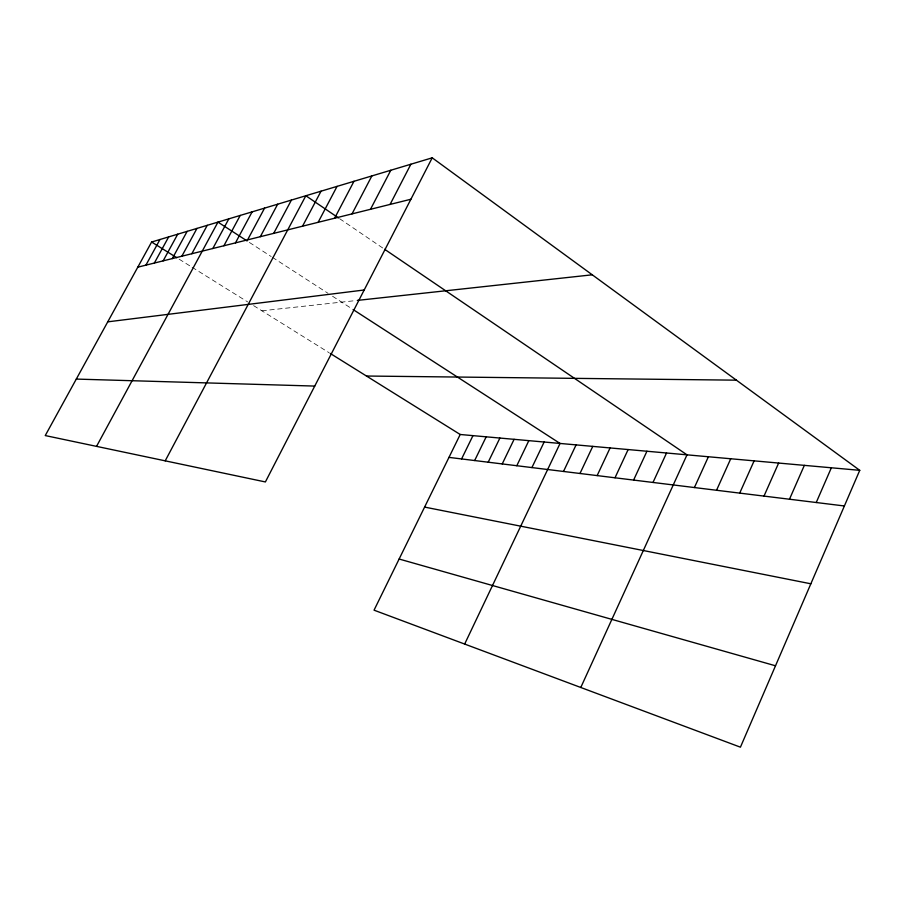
<?xml version="1.0" encoding="UTF-8"?>
<svg xmlns="http://www.w3.org/2000/svg" width="905" height="905" viewBox="0 0 905 905"><rect width="100%" height="100%" fill="white"/><g stroke="black" fill="none" stroke-linecap="round" stroke-linejoin="round"><path stroke-width="0.68" stroke-dasharray="4.53 3.39" d="M261.896 310.811L354.59 300.709M179.145 259.181L190.944 266.545M192.12 267.28L247.687 301.931M253.604 305.63L329.103 352.724M249.384 242.438L271.217 256.568M272.394 257.325L328.029 293.322M332.554 296.252L351.932 308.786M339.669 218.727L383.471 248.502"/><path stroke-width="1.36" d="M859.75 470.329L740.426 747.179L374.048 610.174L460.204 434.49L859.75 470.329L432.217 157.821L151.621 242.02L45.25 435.565L265.391 481.946L432.217 157.821M816.242 502.513L831.356 467.772M789.477 499.232L804.353 465.351M764.001 496.098L778.639 463.055M739.713 493.112L754.125 460.849M716.545 490.261L730.731 458.756M694.418 487.546L708.389 456.754M580.784 687.483L687.008 454.83L384.636 249.294M653.003 482.456L666.544 452.998M633.602 480.08L646.939 451.233M615.004 477.783L628.138 449.547M597.142 475.6L610.094 447.93M579.992 473.485L592.752 446.38M563.51 471.46L576.089 444.887M464.661 644.066L560.048 443.45L353.074 309.533M531.925 467.58L544.143 442.013M516.8 465.724L528.837 440.644M502.23 463.937L514.097 439.321M488.191 462.206L499.888 438.054M474.65 460.543L486.189 436.821M461.584 458.937L472.964 435.633M390.078 204.428L410.881 164.224M370.496 209.293L390.802 170.253M352.034 213.885L371.865 175.932M318.141 222.313L337.067 186.373M334.612 218.218L353.979 181.294M302.53 226.205L321.049 191.181M165.208 460.837L305.845 195.74L338.527 217.958M273.683 233.377L291.41 200.073M260.312 236.703L277.677 204.191M235.458 242.879L252.122 211.861M247.585 239.87L264.588 208.116M223.886 245.764L240.221 215.435M96.541 446.369L217.969 222.11L247.099 240.956M212.822 248.513L228.841 218.852M191.826 253.739L207.245 225.334M172.289 258.592L187.143 231.363M181.848 256.217L196.973 228.411M154.348 263.061L168.669 236.906M163.138 260.866L177.719 234.191M145.909 265.154L159.97 239.508M137.798 267.167L410.893 199.247M107.752 321.841L364.183 289.996M357.305 300.415L592.266 274.803M366.48 376.028L736.421 380.168M76.291 379.082L314.736 386.073M448.971 457.387L844.388 505.974M424.603 507.083L810.846 583.793M399.128 559.03L775.506 665.786M151.621 242.02L176.78 257.71M330.246 353.436L460.204 434.49"/></g></svg>
